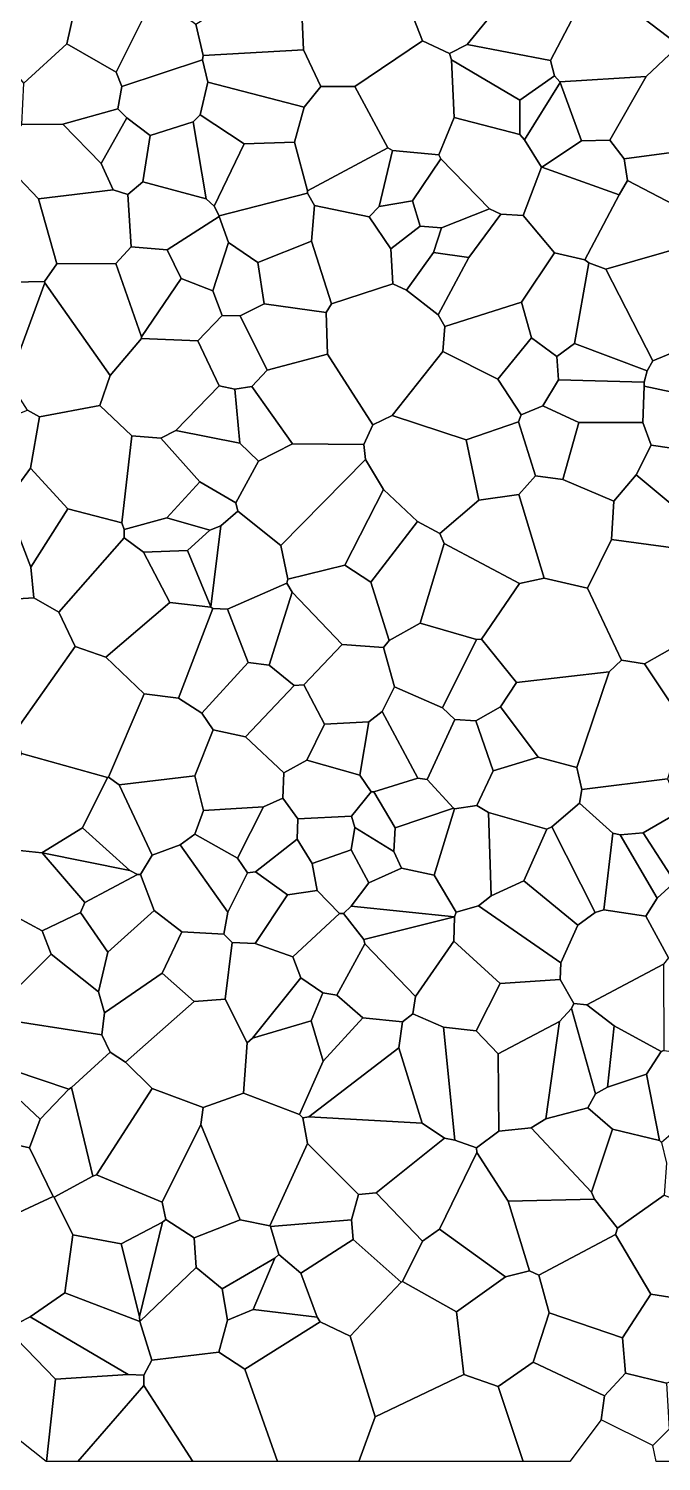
# Model space of a CAD drawing. Header units: metres. Extents: x 0 to 500, y 0 to 500.
# Drawn here: x 212.9 to 333.8, y 0 to 273.9 of the extents above; entities that cross this region are included whole.
import ezdxf

# ---------------------------------------------------------------- set-up
doc = ezdxf.new("R2010")
doc.units = ezdxf.units.M
doc.layers.add('Ferrite', color=7, linetype='Continuous')
doc.layers.add('Martensite', color=8, linetype='Continuous')

msp = doc.modelspace()

# ---------------------------------------------------------------- linework, layer by layer
at = {"layer": 'Ferrite'}
for points in [[(325.94, 279.27), (325.29, 282.45), (332.75, 299.51), (337.43, 298.85), (344.35, 292.52), (342.78, 276.29), (340.41, 272.62), (336.27, 271.32), (325.94, 279.27)], [(236.1, 278.55), (229.63, 265.54), (220.19, 270.97), (222.59, 281.52), (236.1, 278.55)], [(312.63, 267.78), (316.68, 275.55), (325.94, 279.27), (336.27, 271.32), (335.32, 268.95), (330.86, 264.74), (314.4, 263.72), (313.36, 264.85), (312.63, 267.78)], [(282.43, 250.6), (281.53, 251.09), (275.25, 262.78), (288.15, 271.55), (293.3, 269.09), (293.66, 267.88), (294.2, 256.85), (291.28, 249.76), (282.43, 250.6)], [(265.4, 269.81), (268.72, 262.8), (265.57, 258.86), (247.12, 263.61), (246.15, 267.88), (246.25, 268.7), (265.4, 269.81)], [(314.43, 263.56), (318.53, 252.4), (310.92, 247.4), (310.89, 247.39), (307.62, 252.63), (314.43, 263.56)], [(231.66, 256.84), (236.14, 253.43), (234.72, 244.61), (231.86, 242.17), (229.07, 243.03), (226.79, 248.06), (231.66, 256.84)], [(236.14, 253.43), (244.35, 256.08), (246.84, 241.31), (234.72, 244.61), (236.14, 253.43)], [(318.53, 252.4), (323.96, 252.53), (326.67, 249), (327.3, 244.83), (325.69, 242.09), (310.92, 247.4), (318.53, 252.4)], [(291.63, 248.99), (286.27, 240.93), (279.89, 239.85), (282.43, 250.6), (291.28, 249.76), (291.63, 248.99)], [(345.02, 239.58), (342.18, 237.07), (327.3, 244.83), (326.67, 249), (340.51, 250.8), (345.1, 245.94), (345.02, 239.58)], [(270.75, 221.23), (266.93, 233.24), (267.52, 240.03), (277.99, 237.91), (282.09, 231.79), (282.48, 225.1), (270.75, 221.23)], [(296.97, 230.11), (290.28, 231.09), (291.75, 235.78), (300.93, 239.4), (303.1, 238.42), (296.97, 230.11)], [(257.9, 221.29), (256.69, 229.14), (266.93, 233.24), (270.75, 221.23), (269.78, 219.58), (257.9, 221.29)], [(332.12, 210.38), (323.14, 227.88), (339.77, 232.66), (345.55, 215.89), (332.12, 210.38)], [(226.54, 201.82), (214.99, 199.64), (212.67, 200.93), (209.16, 206.52), (216.01, 225.25), (228.52, 207.56), (226.54, 201.82)], [(249.87, 219.02), (245.21, 214.19), (234.5, 214.65), (234.47, 214.98), (242.08, 226.11), (248.13, 223.73), (249.87, 219.02)], [(330.49, 206.28), (314.13, 206.73), (313.81, 211.2), (317.17, 213.65), (331.08, 208.46), (330.49, 206.28)], [(330.5, 205.54), (330.49, 206.28), (331.08, 208.46), (332.12, 210.38), (345.55, 215.89), (345.7, 215.84), (347.7, 213.28), (347.74, 202.01), (347.58, 201.88), (330.5, 205.54)], [(278.67, 198.16), (276.96, 194.39), (263.35, 194.49), (255.55, 205.47), (258.5, 208.56), (270.02, 211.66), (278.67, 198.16)], [(252.31, 204.96), (253.25, 194.65), (241.03, 197.05), (249.34, 205.56), (252.31, 204.96)], [(291.48, 177.37), (287.17, 179.68), (280.67, 185.8), (277.28, 191.5), (276.96, 194.39), (278.67, 198.16), (282.33, 199.94), (296.48, 195.27), (298.91, 183.76), (291.48, 177.37)], [(328.98, 188.6), (324.67, 183.57), (314.97, 187.69), (318, 198.6), (330.25, 198.58), (331.84, 194.22), (328.98, 188.6)], [(324.25, 176.2), (319.7, 166.88), (311.42, 168.8), (306.54, 184.8), (309.71, 188.37), (314.97, 187.69), (324.67, 183.57), (324.25, 176.2)], [(342.69, 175.77), (341.69, 173.84), (324.25, 176.2), (324.67, 183.57), (328.98, 188.6), (341.58, 178.06), (342.69, 175.77)], [(287.7, 160.21), (281.79, 156.91), (278.31, 168.08), (287.17, 179.68), (291.48, 177.37), (292.28, 175.45), (287.7, 160.21)], [(250.92, 162.87), (262.21, 167.87), (263.23, 166.12), (258.87, 152.16), (254.85, 152.72), (250.92, 162.87)], [(294.3, 141.82), (291.99, 144.05), (298.48, 157.11), (299.44, 157.15), (306.13, 148.86), (303.03, 144.25), (298.35, 141.56), (294.3, 141.82)], [(318.6, 128.42), (317.66, 132.65), (323.8, 150.92), (326.19, 153.13), (330.57, 152.44), (335.24, 145.4), (337.64, 138.77), (334.98, 130.46), (318.6, 128.42)], [(254.36, 138.5), (261.67, 131.6), (261.47, 126.74), (257.81, 125.11), (246.32, 124.44), (244.65, 131.04), (248.18, 139.86), (254.36, 138.5)], [(289.04, 130.32), (294.3, 141.82), (298.35, 141.56), (301.65, 132), (298.52, 125.34), (294.24, 124.73), (294.1, 124.83), (289.04, 130.32)], [(274.6, 123.32), (264.31, 122.81), (261.47, 126.74), (261.67, 131.6), (266.04, 134.03), (276.18, 131.15), (278.32, 127.97), (274.6, 123.32)], [(230.22, 129.31), (244.65, 131.04), (246.32, 124.44), (244.66, 119.89), (241.88, 117.86), (236.5, 115.87), (230.22, 129.31)], [(294.24, 124.73), (290.37, 112.08), (284.16, 113.39), (282.68, 116.59), (282.96, 121.12), (294.1, 124.83), (294.24, 124.73)], [(300.74, 124.05), (301.24, 108.08), (298.84, 106.18), (294.61, 104.97), (290.37, 112.08), (294.24, 124.73), (298.52, 125.34), (300.74, 124.05)], [(215.5, 116.31), (215.44, 116.35), (223.18, 121.11), (232.26, 112.91), (215.5, 116.31)], [(244.66, 119.89), (252.83, 115.32), (254.72, 112.48), (250.95, 104.96), (241.88, 117.86), (244.66, 119.89)], [(333, 107.64), (330.81, 104.21), (322.79, 105.42), (324.5, 120.07), (325.9, 119.76), (333, 107.64)], [(274.52, 106.15), (273.05, 104.7), (272.32, 104.75), (268.01, 109.1), (267.1, 114.31), (274.53, 116.87), (277.92, 110.61), (274.52, 106.15)], [(205.6, 85.41), (204.21, 100.03), (206.03, 106.51), (215.49, 101.44), (217.2, 96.92), (205.6, 85.41)], [(294.26, 104.09), (276.96, 99.77), (273.05, 104.7), (274.52, 106.15), (294.26, 104.09), (294.26, 104.09)], [(284.3, 83.99), (276.73, 84.78), (271.79, 89.14), (277.16, 98.91), (286.8, 88.83), (286.33, 85.57), (284.3, 83.99)], [(302.63, 77.9), (298.42, 82.3), (303.01, 91.37), (314.44, 92.09), (317.08, 87.52), (316.62, 86.54), (314.33, 84.08), (302.63, 77.9)], [(254.66, 80.02), (255.67, 80.91), (266.91, 84.23), (269.19, 76.51), (264.63, 66.31), (253.97, 70.35), (254.66, 80.02)], [(298.46, 59.96), (294.32, 61.42), (292.18, 83.02), (298.42, 82.3), (302.63, 77.9), (302.73, 63.12), (298.46, 59.96)], [(324.79, 83.24), (333.73, 78.35), (330.94, 73.99), (323.52, 71.51), (324.79, 83.24)], [(204.7, 76.49), (220.6, 71.12), (215.11, 65.42), (204.6, 75.25), (204.7, 76.49)], [(220.6, 71.12), (221.12, 71.48), (225.17, 54.5), (217.79, 50.53), (217.59, 50.6), (213.08, 59.92), (215.11, 65.42), (220.6, 71.12)], [(236.51, 71.28), (246.27, 67.62), (245.82, 64.42), (238.41, 49.52), (225.87, 54.75), (236.51, 71.28)], [(266.17, 60.78), (265.32, 65.68), (266.47, 65.88), (288.09, 64.64), (292.33, 61.77), (279.31, 51.35), (275.93, 51), (266.17, 60.78)], [(213.08, 59.92), (217.59, 50.6), (200.87, 42.88), (197.45, 44.43), (189.6, 58.75), (198.8, 63.1), (213.08, 59.92)], [(238.41, 49.52), (245.82, 64.42), (253.35, 46.16), (244.55, 42.71), (239.13, 46.24), (238.41, 49.52)], [(321.01, 50.11), (304.5, 49.75), (298.55, 59.01), (298.46, 59.96), (302.73, 63.12), (308.94, 63.77), (320.44, 51.47), (321.01, 50.11)], [(274.62, 46.15), (259.12, 44.87), (259.02, 45.04), (266.17, 60.78), (275.93, 51), (274.62, 46.15)], [(239.13, 46.24), (244.55, 42.71), (244.92, 37.03), (234.16, 26.75), (234.07, 27.71), (238.48, 45.73), (239.13, 46.24)], [(288.14, 42.06), (291.42, 44.39), (303.98, 35.3), (294.65, 28.6), (284.34, 34.37), (288.14, 42.06)], [(325.02, 43.37), (331.76, 31.93), (326.38, 23.62), (312.35, 28.42), (310.39, 35.62), (325.02, 43.37)], [(249.91, 32.95), (259.92, 38.87), (255.78, 29.02), (250.89, 26.99), (249.91, 32.95)], [(284.34, 34.37), (294.65, 28.6), (296.03, 16.6), (279.13, 8.53), (274.34, 23.9), (284.05, 34.28), (284.34, 34.37)], [(208.73, 25.35), (213.22, 27.64), (231.95, 16.63), (218.05, 15.69), (208.73, 25.35)], [(216.33, 0), (216.28, 0), (204.12, 9.58), (208.29, 25.35), (208.73, 25.35), (218.05, 15.69), (216.33, 0)], [(234.94, 14.52), (234.95, 16.45), (236.47, 19.35), (249.22, 20.85), (254.23, 17.62), (260.48, 0), (244.29, 0), (234.94, 14.52)]]:
    msp.add_lwpolyline(points, close=True, dxfattribs=at)
at = {"layer": 'Martensite'}
for points in [[(218.32, 287.71), (222.59, 281.52), (220.19, 270.97), (212.03, 263.43), (200.11, 278.14), (203.63, 283.27), (209.65, 287.16), (214.92, 288.4), (218.32, 287.71)], [(302.52, 287.56), (303.19, 286.9), (302.74, 278.22), (296.68, 270.81), (293.3, 269.09), (288.15, 271.55), (284.04, 282.17), (285.5, 283.74), (302.52, 287.56)], [(288.15, 271.55), (275.25, 262.78), (268.72, 262.8), (265.4, 269.81), (265.03, 278.63), (274.32, 286.48), (284.04, 282.17), (288.15, 271.55)], [(256, 281.8), (265.03, 278.63), (265.4, 269.81), (246.25, 268.7), (244.86, 274.73), (256, 281.8)], [(236.1, 278.55), (236.73, 278.65), (239.25, 278.84), (244.86, 274.73), (246.25, 268.7), (246.15, 267.88), (230.71, 262.82), (229.63, 265.54), (236.1, 278.55)], [(313.05, 277.39), (316.68, 275.55), (312.63, 267.78), (296.68, 270.81), (302.74, 278.22), (313.05, 277.39)], [(220.19, 270.97), (229.63, 265.54), (230.71, 262.82), (229.97, 258.55), (219.44, 255.6), (211.64, 255.54), (212.03, 263.43), (220.19, 270.97)], [(293.66, 267.88), (293.3, 269.09), (296.68, 270.81), (312.63, 267.78), (313.36, 264.85), (306.72, 260.22), (293.66, 267.88)], [(340.51, 250.8), (326.67, 249), (323.96, 252.53), (330.86, 264.74), (335.32, 268.95), (340.51, 250.8)], [(230.71, 262.82), (246.15, 267.88), (247.12, 263.61), (245.67, 257.39), (244.35, 256.08), (236.14, 253.43), (231.66, 256.84), (229.97, 258.55), (230.71, 262.82)], [(294.2, 256.85), (293.66, 267.88), (306.72, 260.22), (306.74, 253.66), (294.2, 256.85)], [(254.07, 251.87), (245.67, 257.39), (247.12, 263.61), (265.57, 258.86), (263.69, 252.14), (254.07, 251.87)], [(306.74, 253.66), (306.72, 260.22), (313.36, 264.85), (314.4, 263.72), (314.43, 263.56), (307.62, 252.63), (306.74, 253.66)], [(314.4, 263.72), (330.86, 264.74), (323.96, 252.53), (318.53, 252.4), (314.43, 263.56), (314.4, 263.72)], [(266.21, 242.88), (263.69, 252.14), (265.57, 258.86), (268.72, 262.8), (275.25, 262.78), (281.53, 251.09), (266.21, 242.88)], [(229.97, 258.55), (231.66, 256.84), (226.79, 248.06), (219.44, 255.6), (229.97, 258.55)], [(219.44, 255.6), (226.79, 248.06), (229.07, 243.03), (214.81, 241.31), (207.21, 249.21), (207.44, 249.78), (211.64, 255.54), (219.44, 255.6)], [(244.35, 256.08), (245.67, 257.39), (254.07, 251.87), (248.35, 239.91), (246.84, 241.31), (244.35, 256.08)], [(300.93, 239.4), (291.63, 248.99), (291.28, 249.76), (294.2, 256.85), (306.74, 253.66), (307.62, 252.63), (310.89, 247.39), (307.36, 238.14), (303.1, 238.42), (300.93, 239.4)], [(249.32, 238.08), (248.35, 239.91), (254.07, 251.87), (263.69, 252.14), (266.21, 242.88), (266.17, 242.41), (249.32, 238.08)], [(279.89, 239.85), (277.99, 237.91), (267.52, 240.03), (266.17, 242.41), (266.21, 242.88), (281.53, 251.09), (282.43, 250.6), (279.89, 239.85)], [(214.81, 241.31), (218.29, 228.91), (215.96, 225.56), (203.63, 225.29), (203.96, 242.65), (206.54, 248.85), (207.21, 249.21), (214.81, 241.31)], [(291.75, 235.78), (287.69, 236.13), (286.27, 240.93), (291.63, 248.99), (300.93, 239.4), (291.75, 235.78)], [(307.36, 238.14), (310.89, 247.39), (310.92, 247.4), (325.69, 242.09), (319.14, 229.67), (313.34, 231.01), (307.36, 238.14)], [(232.47, 232.13), (231.86, 242.17), (234.72, 244.61), (246.84, 241.31), (248.35, 239.91), (249.32, 238.08), (249.29, 237.95), (239.37, 231.59), (232.47, 232.13)], [(342.18, 237.07), (339.77, 232.66), (323.14, 227.88), (319.93, 229.11), (319.14, 229.67), (325.69, 242.09), (327.3, 244.83), (342.18, 237.07)], [(231.86, 242.17), (232.47, 232.13), (229.55, 228.98), (218.29, 228.91), (214.81, 241.31), (229.07, 243.03), (231.86, 242.17)], [(249.29, 237.95), (249.32, 238.08), (266.17, 242.41), (267.52, 240.03), (266.93, 233.24), (256.69, 229.14), (251.07, 232.98), (249.29, 237.95)], [(277.99, 237.91), (279.89, 239.85), (286.27, 240.93), (287.69, 236.13), (282.09, 231.79), (277.99, 237.91)], [(307.36, 238.14), (313.34, 231.01), (307.09, 221.61), (292.44, 216.92), (291.14, 219.19), (296.97, 230.11), (303.1, 238.42), (307.36, 238.14)], [(242.08, 226.11), (239.37, 231.59), (249.29, 237.95), (251.07, 232.98), (248.13, 223.73), (242.08, 226.11)], [(285.1, 223.89), (282.48, 225.1), (282.09, 231.79), (287.69, 236.13), (291.75, 235.78), (290.28, 231.09), (285.1, 223.89)], [(251.07, 232.98), (256.69, 229.14), (257.9, 221.29), (253.3, 218.99), (249.87, 219.02), (248.13, 223.73), (251.07, 232.98)], [(234.47, 214.98), (229.55, 228.98), (232.47, 232.13), (239.37, 231.59), (242.08, 226.11), (234.47, 214.98)], [(291.14, 219.19), (285.1, 223.89), (290.28, 231.09), (296.97, 230.11), (291.14, 219.19)], [(313.34, 231.01), (319.14, 229.67), (319.93, 229.11), (317.17, 213.65), (313.81, 211.2), (309, 214.73), (307.09, 221.61), (313.34, 231.01)], [(234.47, 214.98), (234.5, 214.65), (228.52, 207.56), (216.01, 225.25), (215.96, 225.56), (218.29, 228.91), (229.55, 228.98), (234.47, 214.98)], [(317.17, 213.65), (319.93, 229.11), (323.14, 227.88), (332.12, 210.38), (331.08, 208.46), (317.17, 213.65)], [(215.96, 225.56), (216.01, 225.25), (209.16, 206.52), (194.77, 216.31), (194.54, 219.61), (203.63, 225.29), (215.96, 225.56)], [(292.44, 216.92), (292.04, 212.12), (282.33, 199.94), (278.67, 198.16), (270.02, 211.66), (269.78, 219.58), (270.75, 221.23), (282.48, 225.1), (285.1, 223.89), (291.14, 219.19), (292.44, 216.92)], [(270.02, 211.66), (258.5, 208.56), (253.3, 218.99), (257.9, 221.29), (269.78, 219.58), (270.02, 211.66)], [(307.09, 221.61), (309, 214.73), (302.53, 206.83), (292.04, 212.12), (292.44, 216.92), (307.09, 221.61)], [(255.55, 205.47), (252.31, 204.96), (249.34, 205.56), (245.21, 214.19), (249.87, 219.02), (253.3, 218.99), (258.5, 208.56), (255.55, 205.47)], [(241.03, 197.05), (238.19, 195.56), (232.66, 196.04), (226.54, 201.82), (228.52, 207.56), (234.5, 214.65), (245.21, 214.19), (249.34, 205.56), (241.03, 197.05)], [(314.13, 206.73), (311.11, 201.78), (307, 200.04), (302.53, 206.83), (309, 214.73), (313.81, 211.2), (314.13, 206.73)], [(307, 200.04), (306.47, 198.72), (296.48, 195.27), (282.33, 199.94), (292.04, 212.12), (302.53, 206.83), (307, 200.04)], [(255.55, 205.47), (263.35, 194.49), (256.83, 191.2), (253.25, 194.65), (252.31, 204.96), (255.55, 205.47)], [(330.25, 198.58), (318, 198.6), (311.11, 201.78), (314.13, 206.73), (330.49, 206.28), (330.5, 205.54), (330.25, 198.58)], [(339.31, 193.15), (331.84, 194.22), (330.25, 198.58), (330.5, 205.54), (347.58, 201.88), (339.31, 193.15)], [(211.06, 186.8), (195.96, 183.47), (192.01, 191.93), (191.98, 192.91), (212.67, 200.93), (214.99, 199.64), (213.28, 189.84), (211.06, 186.8)], [(232.66, 196.04), (230.71, 179.4), (220.41, 182.07), (213.28, 189.84), (214.99, 199.64), (226.54, 201.82), (232.66, 196.04)], [(309.71, 188.37), (306.47, 198.72), (307, 200.04), (311.11, 201.78), (318, 198.6), (314.97, 187.69), (309.71, 188.37)], [(309.71, 188.37), (306.54, 184.8), (298.91, 183.76), (296.48, 195.27), (306.47, 198.72), (309.71, 188.37)], [(245.59, 187.25), (239.32, 180.38), (231.16, 178.1), (230.71, 179.4), (232.66, 196.04), (238.19, 195.56), (245.59, 187.25)], [(253.25, 194.65), (256.83, 191.2), (252.51, 183.25), (245.59, 187.25), (238.19, 195.56), (241.03, 197.05), (253.25, 194.65)], [(252.51, 183.25), (256.83, 191.2), (263.35, 194.49), (276.96, 194.39), (277.28, 191.5), (261.1, 175.07), (252.87, 181.61), (252.51, 183.25)], [(328.98, 188.6), (331.84, 194.22), (339.31, 193.15), (341.96, 191.28), (341.58, 178.06), (328.98, 188.6)], [(220.41, 182.07), (213.36, 170.93), (210.43, 178.56), (211.06, 186.8), (213.28, 189.84), (220.41, 182.07)], [(262.4, 168.66), (261.1, 175.07), (277.28, 191.5), (280.67, 185.8), (273.29, 171.33), (262.4, 168.66)], [(245.59, 187.25), (252.51, 183.25), (252.87, 181.61), (249.61, 178.85), (247.51, 178.02), (239.32, 180.38), (245.59, 187.25)], [(280.67, 185.8), (287.17, 179.68), (278.31, 168.08), (273.29, 171.33), (280.67, 185.8)], [(292.28, 175.45), (291.48, 177.37), (298.91, 183.76), (306.54, 184.8), (311.42, 168.8), (306.67, 167.79), (292.28, 175.45)], [(218.66, 162.33), (213.93, 165.07), (213.36, 170.93), (220.41, 182.07), (230.71, 179.4), (231.16, 178.1), (231.17, 176.51), (218.66, 162.33)], [(247.74, 163.36), (249.61, 178.85), (252.87, 181.61), (261.1, 175.07), (262.4, 168.66), (262.21, 167.87), (250.92, 162.87), (248.1, 163.05), (247.75, 163.3), (247.74, 163.36)], [(213.93, 165.07), (207.89, 164.7), (200.81, 167.13), (198.39, 178.24), (210.43, 178.56), (213.36, 170.93), (213.93, 165.07)], [(231.17, 176.51), (231.16, 178.1), (239.32, 180.38), (247.51, 178.02), (243.28, 174.14), (234.87, 173.78), (231.17, 176.51)], [(243.28, 174.14), (247.51, 178.02), (249.61, 178.85), (247.74, 163.36), (243.28, 174.14)], [(227.64, 153.74), (221.78, 155.76), (218.66, 162.33), (231.17, 176.51), (234.87, 173.78), (239.91, 164.2), (227.64, 153.74)], [(287.7, 160.21), (292.28, 175.45), (306.67, 167.79), (299.44, 157.15), (298.48, 157.11), (287.7, 160.21)], [(337.29, 156.26), (330.57, 152.44), (326.19, 153.13), (319.7, 166.88), (324.25, 176.2), (341.69, 173.84), (341.83, 172.87), (337.29, 156.26)], [(239.91, 164.2), (234.87, 173.78), (243.28, 174.14), (247.74, 163.36), (247.75, 163.3), (239.91, 164.2)], [(272.83, 156.11), (263.23, 166.12), (262.21, 167.87), (262.4, 168.66), (273.29, 171.33), (278.31, 168.08), (281.79, 156.91), (280.72, 155.56), (272.83, 156.11)], [(306.67, 167.79), (311.42, 168.8), (319.7, 166.88), (326.19, 153.13), (323.8, 150.92), (306.13, 148.86), (299.44, 157.15), (306.67, 167.79)], [(211.29, 140.87), (206.1, 144.52), (199.91, 150.4), (207.89, 164.7), (213.93, 165.07), (218.66, 162.33), (221.78, 155.76), (211.29, 140.87)], [(265.48, 148.43), (263.64, 148.28), (258.87, 152.16), (263.23, 166.12), (272.83, 156.11), (265.48, 148.43)], [(248.1, 163.05), (241.55, 145.87), (235.01, 146.71), (227.64, 153.74), (239.91, 164.2), (247.75, 163.3), (248.1, 163.05)], [(248.1, 163.05), (250.92, 162.87), (254.85, 152.72), (245.98, 143.02), (241.55, 145.87), (248.1, 163.05)], [(291.99, 144.05), (282.82, 148.03), (280.72, 155.56), (281.79, 156.91), (287.7, 160.21), (298.48, 157.11), (291.99, 144.05)], [(269.45, 140.91), (265.48, 148.43), (272.83, 156.11), (280.72, 155.56), (282.82, 148.03), (280.45, 143.33), (277.93, 141.38), (269.45, 140.91)], [(330.57, 152.44), (337.29, 156.26), (346.7, 156.81), (353.71, 144.86), (352.28, 143.3), (335.24, 145.4), (330.57, 152.44)], [(228.15, 130.76), (227.99, 130.74), (211.57, 135.32), (211.2, 136.62), (211.29, 140.87), (221.78, 155.76), (227.64, 153.74), (235.01, 146.71), (228.15, 130.76)], [(254.85, 152.72), (258.87, 152.16), (263.64, 148.28), (254.36, 138.5), (248.18, 139.86), (245.98, 143.02), (254.85, 152.72)], [(323.8, 150.92), (317.66, 132.65), (310.24, 134.6), (303.03, 144.25), (306.13, 148.86), (323.8, 150.92)], [(266.04, 134.03), (261.67, 131.6), (254.36, 138.5), (263.64, 148.28), (265.48, 148.43), (269.45, 140.91), (266.04, 134.03)], [(282.82, 148.03), (291.99, 144.05), (294.3, 141.82), (289.04, 130.32), (287.29, 130.61), (280.45, 143.33), (282.82, 148.03)], [(241.55, 145.87), (245.98, 143.02), (248.18, 139.86), (244.65, 131.04), (230.22, 129.31), (228.15, 130.76), (235.01, 146.71), (241.55, 145.87)], [(278.32, 127.97), (276.18, 131.15), (277.93, 141.38), (280.45, 143.33), (287.29, 130.61), (278.88, 127.95), (278.32, 127.97)], [(303.03, 144.25), (310.24, 134.6), (301.65, 132), (298.35, 141.56), (303.03, 144.25)], [(266.04, 134.03), (269.45, 140.91), (277.93, 141.38), (276.18, 131.15), (266.04, 134.03)], [(210.57, 116.85), (207.9, 125.94), (211.57, 135.32), (227.99, 130.74), (223.18, 121.11), (215.44, 116.35), (210.57, 116.85)], [(312.83, 121.26), (311.91, 120.86), (300.74, 124.05), (298.52, 125.34), (301.65, 132), (310.24, 134.6), (317.66, 132.65), (318.6, 128.42), (318.14, 125.83), (312.83, 121.26)], [(232.26, 112.91), (223.18, 121.11), (227.99, 130.74), (228.15, 130.76), (230.22, 129.31), (236.5, 115.87), (234.27, 112.18), (233.74, 112.17), (232.26, 112.91)], [(287.29, 130.61), (289.04, 130.32), (294.1, 124.83), (282.96, 121.12), (278.88, 127.95), (287.29, 130.61)], [(325.9, 119.76), (324.5, 120.07), (318.14, 125.83), (318.6, 128.42), (334.98, 130.46), (337.54, 124.32), (330.3, 120.12), (325.9, 119.76)], [(261.47, 126.74), (264.31, 122.81), (264.2, 118.93), (256.25, 112.7), (254.72, 112.48), (252.83, 115.32), (257.81, 125.11), (261.47, 126.74)], [(282.96, 121.12), (282.68, 116.59), (275.25, 121.18), (274.6, 123.32), (278.32, 127.97), (278.88, 127.95), (282.96, 121.12)], [(252.83, 115.32), (244.66, 119.89), (246.32, 124.44), (257.81, 125.11), (252.83, 115.32)], [(274.6, 123.32), (275.25, 121.18), (274.53, 116.87), (267.1, 114.31), (264.2, 118.93), (264.31, 122.81), (274.6, 123.32)], [(311.91, 120.86), (307.5, 110.99), (301.24, 108.08), (300.74, 124.05), (311.91, 120.86)], [(312.83, 121.26), (318.14, 125.83), (324.5, 120.07), (322.79, 105.42), (321.15, 104.94), (312.83, 121.26)], [(330.3, 120.12), (337.54, 124.32), (342.86, 121.19), (336.12, 111.16), (330.3, 120.12)], [(274.53, 116.87), (275.25, 121.18), (282.68, 116.59), (284.16, 113.39), (277.92, 110.61), (274.53, 116.87)], [(317.82, 102.52), (307.5, 110.99), (311.91, 120.86), (312.83, 121.26), (321.15, 104.94), (317.82, 102.52)], [(236.5, 115.87), (241.88, 117.86), (250.95, 104.96), (250.2, 100.76), (242.2, 101.2), (236.92, 105.32), (234.27, 112.18), (236.5, 115.87)], [(267.1, 114.31), (268.01, 109.1), (262.39, 108.29), (256.25, 112.7), (264.2, 118.93), (267.1, 114.31)], [(335.91, 110.31), (333, 107.64), (325.9, 119.76), (330.3, 120.12), (336.12, 111.16), (335.91, 110.31)], [(222.83, 104.91), (215.49, 101.44), (206.03, 106.51), (205.73, 107.42), (210.57, 116.85), (215.44, 116.35), (215.5, 116.31), (223.67, 106.82), (222.83, 104.91)], [(223.67, 106.82), (215.5, 116.31), (232.26, 112.91), (233.74, 112.17), (223.67, 106.82)], [(250.95, 104.96), (254.72, 112.48), (256.25, 112.7), (262.39, 108.29), (256.18, 99.01), (251.81, 99.18), (250.2, 100.76), (250.95, 104.96)], [(294.26, 104.09), (274.52, 106.15), (277.92, 110.61), (284.16, 113.39), (290.37, 112.08), (294.61, 104.97), (294.26, 104.09)], [(234.27, 112.18), (236.92, 105.32), (228.06, 97.32), (222.83, 104.91), (223.67, 106.82), (233.74, 112.17), (234.27, 112.18)], [(314.59, 95.29), (298.84, 106.18), (301.24, 108.08), (307.5, 110.99), (317.82, 102.52), (314.59, 95.29)], [(340.46, 108.86), (344.57, 105.03), (344.59, 104.54), (337.99, 95.88), (335.14, 96.22), (330.81, 104.21), (333, 107.64), (335.91, 110.31), (340.46, 108.86)], [(256.18, 99.01), (262.39, 108.29), (268.01, 109.1), (272.32, 104.75), (263.38, 96.42), (256.18, 99.01)], [(226.29, 89.73), (217.2, 96.92), (215.49, 101.44), (222.83, 104.91), (228.06, 97.32), (226.29, 89.73)], [(242.2, 101.2), (238.41, 93.31), (227.43, 85.74), (226.29, 89.73), (228.06, 97.32), (236.92, 105.32), (242.2, 101.2)], [(272.32, 104.75), (273.05, 104.7), (276.96, 99.77), (277.16, 98.91), (271.79, 89.14), (269.12, 89.57), (264.89, 92.45), (263.38, 96.42), (272.32, 104.75)], [(277.16, 98.91), (276.96, 99.77), (294.26, 104.09), (294.11, 99.43), (286.8, 88.83), (277.16, 98.91)], [(298.84, 106.18), (314.59, 95.29), (314.44, 92.09), (303.01, 91.37), (294.11, 99.43), (294.26, 104.09), (294.26, 104.09), (294.61, 104.97), (298.84, 106.18)], [(322.79, 105.42), (330.81, 104.21), (335.14, 96.22), (334.19, 95.01), (319.54, 87.28), (317.08, 87.52), (314.44, 92.09), (314.59, 95.29), (317.82, 102.52), (321.15, 104.94), (322.79, 105.42)], [(251.81, 99.18), (250.44, 88.36), (244.52, 87.9), (238.41, 93.31), (242.2, 101.2), (250.2, 100.76), (251.81, 99.18)], [(250.44, 88.36), (251.81, 99.18), (256.18, 99.01), (263.38, 96.42), (264.89, 92.45), (255.67, 80.91), (254.66, 80.02), (250.44, 88.36)], [(286.8, 88.83), (294.11, 99.43), (303.01, 91.37), (298.42, 82.3), (292.18, 83.02), (286.33, 85.57), (286.8, 88.83)], [(226.29, 89.73), (227.43, 85.74), (226.88, 81.54), (205.51, 84.82), (205.6, 85.41), (217.2, 96.92), (226.29, 89.73)], [(226.88, 81.54), (227.43, 85.74), (238.41, 93.31), (244.52, 87.9), (231.44, 76.32), (228.48, 78.2), (226.88, 81.54)], [(334.23, 78.52), (333.73, 78.35), (324.79, 83.24), (319.54, 87.28), (334.19, 95.01), (334.23, 78.52)], [(264.89, 92.45), (269.12, 89.57), (266.91, 84.23), (255.67, 80.91), (264.89, 92.45)], [(244.52, 87.9), (250.44, 88.36), (254.66, 80.02), (253.97, 70.35), (246.27, 67.62), (236.51, 71.28), (231.44, 76.32), (244.52, 87.9)], [(269.12, 89.57), (271.79, 89.14), (276.73, 84.78), (269.19, 76.51), (266.91, 84.23), (269.12, 89.57)], [(292.18, 83.02), (294.32, 61.42), (292.33, 61.77), (288.09, 64.64), (283.61, 79.03), (284.3, 83.99), (286.33, 85.57), (292.18, 83.02)], [(311.68, 65.46), (314.33, 84.08), (316.62, 86.54), (321.22, 70.23), (319.71, 67.58), (311.68, 65.46)], [(316.62, 86.54), (317.08, 87.52), (319.54, 87.28), (324.79, 83.24), (323.52, 71.51), (321.22, 70.23), (316.62, 86.54)], [(203.88, 83.46), (205.51, 84.82), (226.88, 81.54), (228.48, 78.2), (221.12, 71.48), (220.6, 71.12), (204.7, 76.49), (203.88, 83.46)], [(276.73, 84.78), (284.3, 83.99), (283.61, 79.03), (266.47, 65.88), (265.32, 65.68), (264.63, 66.31), (269.19, 76.51), (276.73, 84.78)], [(308.94, 63.77), (302.73, 63.12), (302.63, 77.9), (314.33, 84.08), (311.68, 65.46), (308.94, 63.77)], [(228.48, 78.2), (231.44, 76.32), (236.51, 71.28), (225.87, 54.75), (225.17, 54.5), (221.12, 71.48), (228.48, 78.2)], [(283.61, 79.03), (288.09, 64.64), (266.47, 65.88), (283.61, 79.03)], [(330.94, 73.99), (333.73, 78.35), (334.23, 78.52), (341.09, 77.66), (348.49, 73.58), (333.82, 60.97), (333.42, 61.32), (330.94, 73.99)], [(215.11, 65.42), (213.08, 59.92), (198.8, 63.1), (204.6, 75.25), (215.11, 65.42)], [(321.22, 70.23), (323.52, 71.51), (330.94, 73.99), (333.42, 61.32), (324.44, 63.5), (319.71, 67.58), (321.22, 70.23)], [(253.97, 70.35), (264.63, 66.31), (265.32, 65.68), (266.17, 60.78), (259.02, 45.04), (253.35, 46.16), (245.82, 64.42), (246.27, 67.62), (253.97, 70.35)], [(324.44, 63.5), (320.44, 51.47), (308.94, 63.77), (311.68, 65.46), (319.71, 67.58), (324.44, 63.5)], [(333.42, 61.32), (333.82, 60.97), (334.73, 57), (334.3, 50.91), (325.38, 44.59), (321.01, 50.11), (320.44, 51.47), (324.44, 63.5), (333.42, 61.32)], [(279.31, 51.35), (292.33, 61.77), (294.32, 61.42), (298.46, 59.96), (298.55, 59.01), (291.42, 44.39), (288.14, 42.06), (279.31, 51.35)], [(304.5, 49.75), (308.57, 36.41), (303.98, 35.3), (291.42, 44.39), (298.55, 59.01), (304.5, 49.75)], [(230.57, 41.59), (221.35, 43.33), (217.79, 50.53), (225.17, 54.5), (225.87, 54.75), (238.41, 49.52), (239.13, 46.24), (238.48, 45.73), (230.57, 41.59)], [(208.29, 25.35), (207.37, 25.96), (200.87, 42.88), (217.59, 50.6), (217.79, 50.53), (221.35, 43.33), (219.84, 32.18), (213.22, 27.64), (208.73, 25.35), (208.29, 25.35)], [(274.93, 42.43), (274.62, 46.15), (275.93, 51), (279.31, 51.35), (288.14, 42.06), (284.34, 34.37), (284.05, 34.28), (274.93, 42.43)], [(325.38, 44.59), (325.02, 43.37), (310.39, 35.62), (308.57, 36.41), (304.5, 49.75), (321.01, 50.11), (325.38, 44.59)], [(341.87, 47.9), (338.06, 31.03), (337.79, 30.97), (331.76, 31.93), (325.02, 43.37), (325.38, 44.59), (334.3, 50.91), (341.87, 47.9)], [(234.07, 27.71), (230.57, 41.59), (238.48, 45.73), (234.07, 27.71)], [(244.55, 42.71), (253.35, 46.16), (259.02, 45.04), (259.12, 44.87), (260.73, 39.56), (259.92, 38.87), (249.91, 32.95), (244.92, 37.03), (244.55, 42.71)], [(264.91, 35.99), (260.73, 39.56), (259.12, 44.87), (274.62, 46.15), (274.93, 42.43), (264.91, 35.99)], [(234.16, 26.75), (234.15, 26.73), (219.84, 32.18), (221.35, 43.33), (230.57, 41.59), (234.07, 27.71), (234.16, 26.75)], [(274.34, 23.9), (268.6, 26.67), (268.06, 27.54), (264.91, 35.99), (274.93, 42.43), (284.05, 34.28), (274.34, 23.9)], [(255.78, 29.02), (259.92, 38.87), (260.73, 39.56), (264.91, 35.99), (268.06, 27.54), (255.78, 29.02)], [(244.92, 37.03), (249.91, 32.95), (250.89, 26.99), (249.22, 20.85), (236.47, 19.35), (234.15, 26.73), (234.16, 26.75), (244.92, 37.03)], [(310.39, 35.62), (312.35, 28.42), (309.31, 18.97), (302.62, 14.33), (296.03, 16.6), (294.65, 28.6), (303.98, 35.3), (308.57, 36.41), (310.39, 35.62)], [(213.22, 27.64), (219.84, 32.18), (234.15, 26.73), (236.47, 19.35), (234.95, 16.45), (231.95, 16.63), (213.22, 27.64)], [(334.75, 14.96), (326.92, 16.84), (326.38, 23.62), (331.76, 31.93), (337.79, 30.97), (338.13, 19.19), (335.22, 15.09), (334.75, 14.96)], [(255.78, 29.02), (268.06, 27.54), (268.6, 26.67), (254.23, 17.62), (249.22, 20.85), (250.89, 26.99), (255.78, 29.02)], [(309.31, 18.97), (312.35, 28.42), (326.38, 23.62), (326.92, 16.84), (322.89, 12.54), (309.31, 18.97)], [(254.23, 17.62), (268.6, 26.67), (274.34, 23.9), (279.13, 8.53), (276.02, 0), (260.48, 0), (254.23, 17.62)], [(218.05, 15.69), (231.95, 16.63), (234.95, 16.45), (234.94, 14.52), (222.34, 0), (216.33, 0), (218.05, 15.69)], [(307.39, 0), (276.02, 0), (279.13, 8.53), (296.03, 16.6), (302.62, 14.33), (307.39, 0)], [(302.62, 14.33), (309.31, 18.97), (322.89, 12.54), (322.29, 7.96), (316.27, 0), (307.39, 0), (302.62, 14.33)], [(335.28, 6.18), (332.12, 3.06), (322.29, 7.96), (322.89, 12.54), (326.92, 16.84), (334.75, 14.96), (335.28, 6.18)], [(234.94, 14.52), (244.29, 0), (222.34, 0), (234.94, 14.52)], [(332.12, 3.06), (335.28, 6.18), (343.01, 4.73), (343.91, 0), (332.76, 0), (332.12, 3.06)]]:
    msp.add_lwpolyline(points, close=True, dxfattribs=at)

doc.saveas('drawing.dxf')
